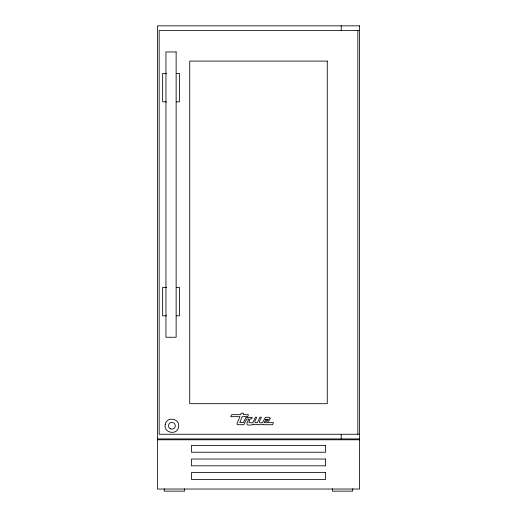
<?xml version="1.0" encoding="UTF-8"?>
<svg xmlns="http://www.w3.org/2000/svg" width="517" height="517" viewBox="0 0 517 517"><rect width="100%" height="100%" fill="white"/><g stroke="black" fill="none" stroke-linecap="round" stroke-linejoin="round"><path stroke-width="0.78" d="M359.541 30.522L159.158 30.522L159.158 434.261L359.541 434.261M166.603 73.401L162.661 73.401L162.661 101.843L166.603 101.843M176.232 73.401L179.431 73.401L179.431 101.843L176.232 101.843M166.603 287.368L162.661 287.368L162.661 315.816L166.603 315.816M176.232 287.368L179.431 287.368L179.431 315.816L176.232 315.816M157.459 438.933L359.541 438.933M157.459 439.78L359.541 439.78M357.842 30.522L357.842 434.261M352.749 488.798L352.749 491.15L332.373 491.15L332.373 488.798M341.226 25.85L341.226 30.522M341.226 434.261L341.226 439.78M184.627 488.798L184.627 491.15L164.251 491.15L164.251 488.798M270.126 418.208L268.775 421.168L264.911 421.135L264.336 422.641L273.422 422.641L272.653 424.722L263.786 424.722L263.185 424.121L262.63 424.703L258.229 424.703L257.647 424.166L257.207 424.677L253.53 424.677L253.181 423.946L252.716 424.748C245.103 426.105 246.279 423.888 248.942 419.003L246.648 419.003L243.843 424.709L237.271 424.709L237.019 423.436L239.972 416.657L230.769 416.683L231.635 414.679L240.76 414.679L241.142 413.238L243.449 413.238L243.449 414.679L248.444 414.679L247.721 416.65L242.15 416.65L239.798 422.602L243.397 422.602L245.943 417.368L252.141 417.368L251.656 418.854L250.17 418.854L248.897 422.131L249.381 422.738L252.748 422.738L255.45 417.187L256.652 417.187C256.186 419.332 252.29 423.979 257.388 422.602L259.915 417.18L261.421 417.18C260.49 419.856 256.71 424.102 262.558 422.602L265.434 417.297L269.428 417.297L270.126 418.208M165.201 424.593C163.307 433.136 177.441 435.631 178.585 426.952C180.478 418.402 166.345 415.914 165.201 424.593M265.628 419.332L265.311 420.147L268.09 420.147L268.465 419.332L265.628 419.332M359.541 25.85L157.459 25.85L157.459 489.03L359.541 489.03L359.541 25.85M176.135 51.959L165.951 51.959L165.951 337.252L176.135 337.252L176.135 51.959M327.274 61.09L189.726 61.09L189.726 403.693L327.274 403.693L327.274 61.09M325.581 445.441L191.419 445.441L191.419 452.233L325.581 452.233L325.581 445.441M325.581 459.025L191.419 459.025L191.419 465.817L325.581 465.817L325.581 459.025M325.581 472.609L191.419 472.609L191.419 479.401L325.581 479.401L325.581 472.609M170.196 428.709A3.399 3.399 0 0 0 175.289 425.769A3.399 3.399 0 0 0 170.196 422.828A3.399 3.399 0 0 0 170.196 428.709"/></g></svg>
